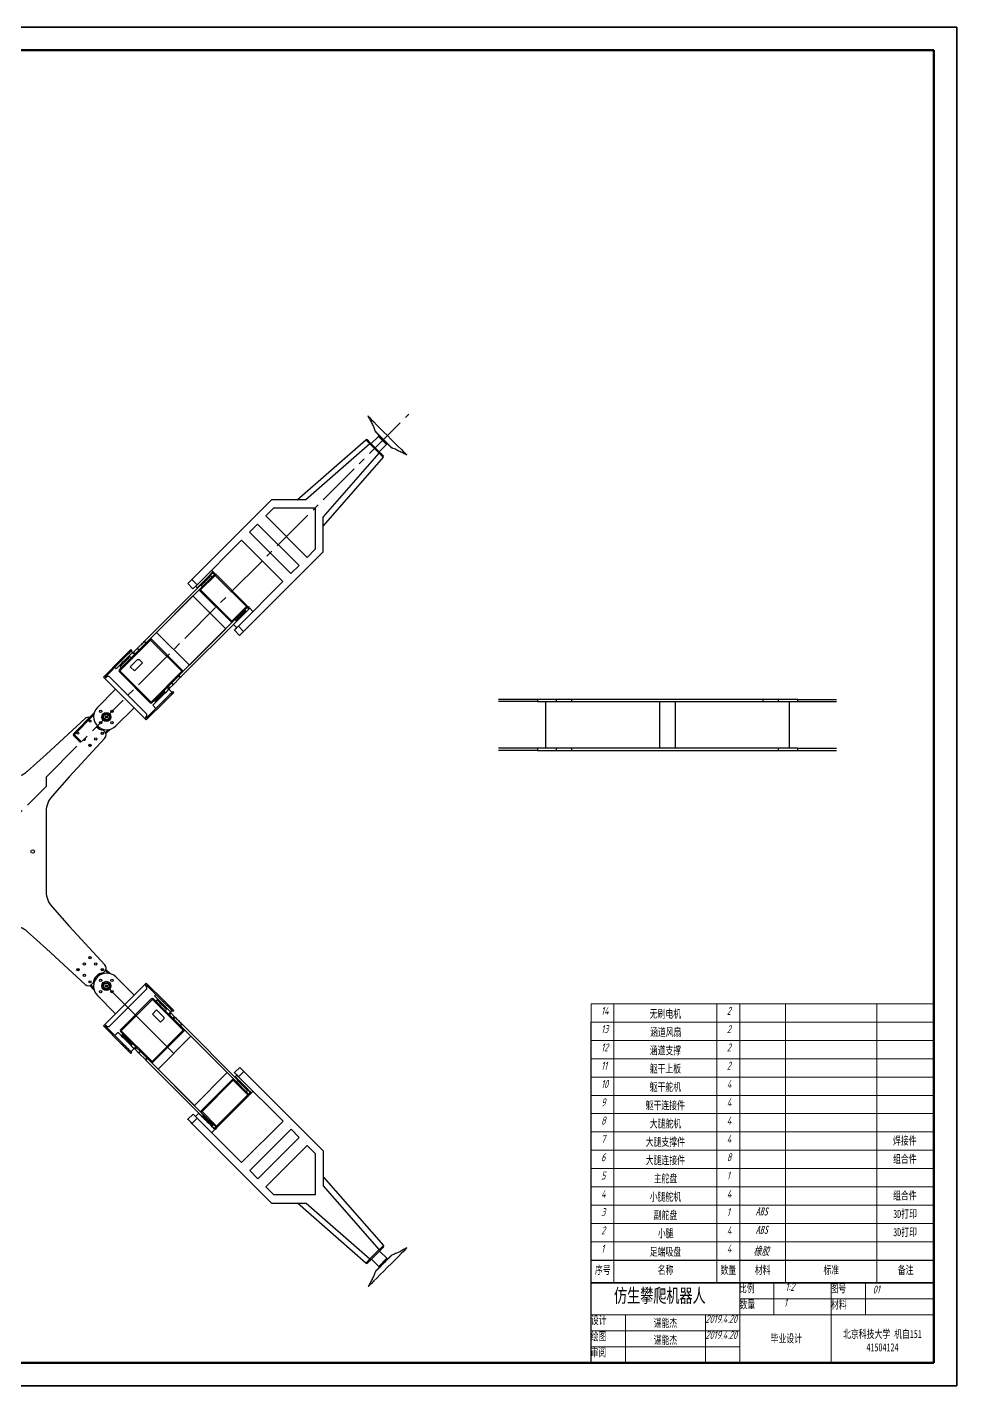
# Model space of a CAD drawing. Header units: millimetres. Extents: x 12 to 853, y 14 to 608.
# Drawn here: x 446 to 853, y 14 to 608 of the extents above; entities that cross this region are included whole.
import ezdxf

# ---------------------------------------------------------------- set-up
doc = ezdxf.new("R2010")
doc.units = ezdxf.units.MM
doc.linetypes.add('CENTER2', pattern=[28.575, 19.05, -3.175, 3.175, -3.175])
doc.layers.add('中心线', color=10, linetype='CENTER2')
doc.layers.add('标注', color=255, linetype='Continuous')
doc.styles.add('数字字母', font='isocp.shx', dxfattribs={"width": 0.7, "oblique": 15, "height": 3.5})
doc.styles.add('汉字', font='simfang.ttf', dxfattribs={"width": 0.7, "height": 3.5})

msp = doc.modelspace()

# ---------------------------------------------------------------- linework, layer by layer
at = {"color": 0, "lineweight": 35}
for p, q in [((853.04, 607.56), (12.04, 607.56)), ((853.04, 13.56), (853.04, 607.56)), ((12.04, 13.56), (853.04, 13.56))]:
    msp.add_line(p, q, dxfattribs=at)
at = {"color": 0, "lineweight": 70}
for p, q in [((843.04, 597.56), (37.04, 597.56)), ((843.04, 23.56), (843.04, 597.56)), ((37.04, 23.56), (843.04, 23.56))]:
    msp.add_line(p, q, dxfattribs=at)
at = {"color": 7, "linetype": 'Continuous', "lineweight": 25}
for p, q in [((600.03, 428.66), (596.85, 425.48)), ((564.49, 400.94), (594.46, 427.2)), ((596.21, 425.41), (568.29, 400.94)), ((595.14, 427.18), (596.56, 425.76)), ((600.31, 421.3), (596.21, 425.41)), ((596.56, 425.76), (600.67, 421.66)), ((600.38, 421.94), (603.56, 425.12)), ((575.84, 393.38), (600.31, 421.3)), ((602.1, 419.56), (575.84, 389.59)), ((553.15, 400.94), (518.32, 366.11)), ((568.29, 400.94), (553.15, 400.94)), ((550.67, 393.87), (554.21, 397.4)), ((568.77, 375.77), (550.67, 393.87)), ((554.21, 397.4), (572.31, 397.4)), ((572.31, 397.4), (572.31, 379.3)), ((575.84, 378.24), (575.84, 393.38)), ((543.6, 386.8), (547.14, 390.33)), ((561.7, 368.7), (543.6, 386.8)), ((547.14, 390.33), (565.24, 372.23)), ((520.62, 363.82), (540.06, 383.26)), ((540.06, 383.26), (558.17, 365.16)), ((541.02, 343.42), (575.84, 378.24)), ((572.31, 379.3), (568.77, 375.77)), ((526.1, 367.53), (527.51, 368.94)), ((527.69, 369.47), (526.98, 370.18)), ((528.22, 368.24), (527.51, 368.94)), ((527.87, 369.3), (528.57, 368.59)), ((565.24, 372.23), (561.7, 368.7)), ((497.67, 339.1), (522.56, 363.99)), ((516.55, 364.35), (518.32, 366.11)), ((518.85, 362.05), (516.55, 364.35)), ((518.32, 366.11), (520.62, 363.82)), ((520.62, 363.82), (518.85, 362.05)), ((519.91, 363.11), (520.62, 362.4)), ((521.86, 361.87), (528.22, 368.24)), ((528.57, 367.88), (522.21, 361.52)), ((522.39, 364.17), (522.74, 363.82)), ((522.39, 363.46), (522.92, 362.93)), ((526.28, 367.35), (525.92, 367.71)), ((527.16, 367.18), (526.63, 367.71)), ((542.22, 354.24), (528.57, 367.88)), ((528.93, 368.24), (542.57, 354.59)), ((558.17, 365.16), (538.72, 345.71)), ((498.37, 338.39), (521.86, 361.87)), ((518.85, 358.87), (502.94, 342.96)), ((533.21, 344.51), (518.85, 358.87)), ((535.5, 347.52), (521.86, 361.17)), ((522.21, 361.52), (535.86, 347.87)), ((535.86, 347.87), (542.22, 354.24)), ((542.57, 353.88), (536.21, 347.52)), ((541.2, 351.02), (540.98, 351.23)), ((541.87, 352.47), (541.51, 352.82)), ((541.72, 351.61), (543.28, 353.17)), ((543.28, 353.17), (542.57, 353.88)), ((542.93, 354.24), (543.64, 353.53)), ((545.08, 352.08), (543.67, 353.49)), ((512.73, 324.04), (536.21, 347.52)), ((513.44, 323.33), (538.48, 348.37)), ((536.6, 346.42), (538.01, 345.01)), ((537.27, 348.58), (537.62, 348.23)), ((538.72, 345.71), (541.02, 343.42)), ((538.86, 349.11), (539.07, 348.9)), ((500.29, 339.6), (486.85, 326.16)), ((498.23, 338.24), (497.52, 338.95)), ((497.67, 339.1), (498.37, 338.39)), ((499.94, 339.95), (500.29, 339.6)), ((513.94, 325.95), (500.29, 339.6)), ((500.64, 339.95), (514.29, 326.3)), ((502.94, 342.96), (517.3, 328.6)), ((517.3, 328.6), (533.21, 344.51)), ((539.25, 341.65), (536.95, 343.95)), ((486.5, 326.52), (493.22, 333.23)), ((491.7, 335.46), (487.63, 331.4)), ((492.05, 335.11), (491.7, 335.46)), ((492.33, 334.12), (491.7, 334.75)), ((493.22, 333.23), (492.51, 333.94)), ((492.86, 334.3), (494.43, 335.86)), ((492.86, 334.3), (493.57, 333.59)), ((493.57, 333.59), (495.13, 335.15)), ((495.13, 335.15), (494.43, 335.86)), ((494.57, 336), (495.28, 335.3)), ((495.28, 335.3), (495.13, 335.15)), ((487.63, 331.4), (479.68, 323.44)), ((487.99, 331.04), (480.38, 323.44)), ((484.63, 327.68), (485.26, 327.05)), ((487.03, 328.82), (487.38, 328.46)), ((487.03, 328.11), (487.56, 327.58)), ((487.99, 331.04), (487.63, 331.4)), ((490.92, 332), (490.57, 332.35)), ((491.8, 331.82), (491.27, 332.35)), ((491.45, 327.93), (494.63, 331.11)), ((493.22, 326.16), (491.45, 327.93)), ((496.75, 329.7), (493.22, 326.16)), ((494.63, 331.11), (495.34, 331.11)), ((495.34, 331.11), (496.75, 329.7)), ((484.98, 318.14), (479.68, 323.44)), ((480.74, 323.09), (480.38, 323.44)), ((480.74, 323.09), (481.09, 323.44)), ((498.42, 307.53), (482.51, 323.44)), ((486.5, 326.52), (486.85, 326.16)), ((500.15, 312.16), (486.5, 325.81)), ((486.85, 326.16), (500.5, 312.52)), ((500.5, 312.52), (513.94, 325.95)), ((507.93, 319.23), (509.49, 320.8)), ((510.2, 320.09), (509.49, 320.8)), ((509.64, 320.94), (510.34, 320.24)), ((513.29, 323.18), (510.34, 320.24)), ((513.29, 323.18), (512.58, 323.89)), ((512.73, 324.04), (513.44, 323.33)), ((513.94, 325.95), (514.29, 325.6)), ((484.98, 318.14), (477.03, 310.18)), ((484.98, 318.14), (493.11, 310.01)), ((507.57, 318.88), (500.86, 312.16)), ((505.84, 315.66), (505.63, 315.88)), ((506.51, 317.11), (506.16, 317.47)), ((510.44, 316.72), (506.37, 312.66)), ((508.28, 318.17), (507.57, 318.88)), ((507.93, 319.23), (508.63, 318.53)), ((508.63, 318.53), (508.28, 318.17)), ((509.73, 316.72), (508.32, 318.14)), ((508.63, 318.53), (510.2, 320.09)), ((510.44, 316.72), (510.08, 317.08)), ((510.34, 320.24), (510.2, 320.09)), ((485.16, 302.05), (493.11, 310.01)), ((498.42, 304.7), (493.11, 310.01)), ((506.02, 313.01), (498.42, 305.41)), ((506.37, 312.66), (498.42, 304.7)), ((501.24, 311.07), (502.66, 309.65)), ((501.92, 313.22), (502.27, 312.87)), ((503.51, 313.75), (503.72, 313.54)), ((506.02, 313.01), (506.37, 312.66)), ((669.54, 313.69), (652.56, 313.69)), ((669.54, 312.69), (652.56, 312.69)), ((669.54, 313.69), (669.54, 312.69)), ((677.9, 313.69), (669.54, 313.69)), ((669.54, 312.69), (677.9, 312.69)), ((673.05, 312.69), (673.05, 292.39)), ((677.9, 312.69), (677.9, 313.69)), ((684.56, 313.69), (677.9, 313.69)), ((677.9, 312.69), (684.56, 312.69)), ((684.56, 312.69), (684.56, 313.69)), ((768.35, 313.69), (684.56, 313.69)), ((684.56, 312.69), (768.35, 312.69)), ((723.05, 292.39), (723.05, 312.69)), ((729.87, 312.69), (729.87, 292.39)), ((768.35, 312.69), (768.35, 313.69)), ((775.01, 313.69), (768.35, 313.69)), ((768.35, 312.69), (775.01, 312.69)), ((775.01, 312.69), (775.01, 313.69)), ((783.38, 313.69), (775.01, 313.69)), ((775.01, 312.69), (783.38, 312.69)), ((779.87, 292.39), (779.87, 312.69)), ((783.38, 313.69), (783.38, 312.69)), ((783.38, 313.69), (800.35, 313.69)), ((783.38, 312.69), (800.35, 312.69)), ((454.75, 289.68), (471.72, 305.34)), ((466.54, 298.63), (475.55, 307.64)), ((498.42, 306.12), (498.06, 305.76)), ((498.42, 305.41), (498.06, 305.76)), ((480.26, 299.52), (479.62, 300.17)), ((482.62, 300.57), (480.76, 298.71)), ((464.65, 279.78), (480.32, 296.75)), ((669.54, 292.39), (652.56, 292.39)), ((669.54, 291.39), (652.56, 291.39)), ((669.54, 292.39), (669.54, 291.39)), ((677.9, 292.39), (669.54, 292.39)), ((669.54, 291.39), (677.9, 291.39)), ((677.9, 291.39), (677.9, 292.39)), ((684.56, 292.39), (677.9, 292.39)), ((677.9, 291.39), (684.56, 291.39)), ((684.56, 291.39), (684.56, 292.39)), ((768.35, 292.39), (684.56, 292.39)), ((684.56, 291.39), (768.35, 291.39)), ((775.01, 292.39), (768.35, 292.39)), ((775.01, 291.39), (775.01, 292.39)), ((783.38, 292.39), (775.01, 292.39)), ((783.38, 292.39), (783.38, 291.39)), ((783.38, 292.39), (800.35, 292.39)), ((783.38, 291.39), (800.35, 291.39)), ((446.38, 282.21), (454.75, 289.68)), ((464.65, 279.78), (457.19, 271.41)), ((454.65, 264.75), (454.65, 229.6)), ((457.19, 222.94), (464.65, 214.58)), ((464.65, 214.58), (480.32, 197.6)), ((454.75, 204.68), (446.38, 212.14)), ((454.75, 204.68), (471.72, 189.01)), ((479.62, 194.18), (480.26, 194.83)), ((480.76, 195.64), (482.62, 193.78)), ((493.11, 184.35), (485.16, 192.3)), ((475.55, 186.71), (473.68, 188.57)), ((474.5, 189.06), (475.14, 189.71)), ((477.03, 184.17), (484.98, 176.22)), ((482.51, 170.91), (498.42, 186.82)), ((493.11, 184.35), (484.98, 176.22)), ((493.11, 184.35), (498.42, 189.65)), ((498.06, 188.59), (498.42, 188.94)), ((498.06, 188.59), (498.42, 188.24)), ((506.37, 181.7), (498.42, 189.65)), ((506.02, 181.34), (498.42, 188.94)), ((502.66, 184.7), (502.02, 184.06)), ((487.14, 169.18), (500.78, 182.83)), ((501.14, 182.47), (487.49, 168.83)), ((501.49, 182.83), (501.14, 182.47)), ((514.57, 169.04), (501.14, 182.47)), ((501.49, 182.83), (508.21, 176.11)), ((503.08, 182.3), (502.55, 181.77)), ((503.79, 182.3), (503.44, 181.94)), ((506.02, 181.34), (506.37, 181.7)), ((510.44, 177.63), (506.37, 181.7)), ((506.97, 178.41), (507.33, 178.76)), ((479.68, 170.91), (484.98, 176.22)), ((501.14, 176.11), (502.91, 177.88)), ((504.67, 172.57), (501.14, 176.11)), ((502.91, 177.88), (506.09, 174.7)), ((506.09, 173.99), (504.67, 172.57)), ((506.09, 174.7), (506.09, 173.99)), ((506.79, 177.52), (507.33, 178.05)), ((508.21, 176.11), (508.92, 176.82)), ((509.27, 176.46), (508.56, 175.76)), ((508.56, 175.76), (510.12, 174.19)), ((509.09, 176.99), (509.73, 177.63)), ((509.27, 176.46), (510.83, 174.9)), ((510.08, 177.28), (510.44, 177.63)), ((510.12, 174.19), (510.83, 174.9)), ((510.27, 174.05), (510.12, 174.19)), ((510.98, 174.75), (510.27, 174.05)), ((487.63, 162.96), (479.68, 170.91)), ((480.38, 170.91), (480.74, 171.27)), ((487.99, 163.31), (480.38, 170.91)), ((481.09, 170.91), (480.74, 171.27)), ((486.04, 168.08), (484.63, 166.67)), ((493.85, 161.76), (487.14, 168.47)), ((487.49, 168.83), (500.93, 155.39)), ((488.2, 167.41), (487.84, 167.06)), ((491.73, 162.82), (487.84, 166.71)), ((500.93, 155.39), (514.57, 169.04)), ((514.93, 168.69), (501.28, 155.04)), ((517.93, 166.39), (503.58, 152.03)), ((513.22, 171.1), (513.92, 171.81)), ((514.07, 171.66), (513.36, 170.95)), ((513.36, 170.95), (536.85, 147.47)), ((514.07, 171.66), (538.97, 146.76)), ((514.93, 169.39), (514.57, 169.04)), ((533.84, 150.48), (517.93, 166.39)), ((487.99, 163.31), (487.63, 162.96)), ((491.7, 158.89), (487.63, 162.96)), ((488.73, 165.82), (488.52, 165.61)), ((490.64, 163.49), (490.85, 163.7)), ((491.7, 159.6), (493.11, 161.01)), ((492.09, 162.82), (492.44, 163.17)), ((493.15, 161.05), (493.85, 161.76)), ((494.21, 161.4), (493.5, 160.69)), ((493.5, 160.69), (495.06, 159.13)), ((494.21, 161.4), (495.77, 159.84)), ((491.7, 158.89), (492.05, 159.25)), ((495.06, 159.13), (495.77, 159.84)), ((495.21, 158.99), (495.06, 159.13)), ((495.92, 159.69), (495.21, 158.99)), ((498.16, 156.04), (495.21, 158.99)), ((498.16, 156.04), (498.86, 156.75)), ((499.01, 156.6), (498.3, 155.89)), ((498.3, 155.89), (523.35, 130.85)), ((499.01, 156.6), (522.49, 133.12)), ((500.93, 155.39), (500.57, 155.04)), ((503.58, 152.03), (519.49, 136.12)), ((519.49, 136.12), (533.84, 150.48)), ((537.02, 150.48), (539.32, 152.78)), ((538.08, 149.42), (537.38, 148.71)), ((541.09, 151.01), (538.79, 148.71)), ((538.79, 148.71), (558.24, 129.26)), ((575.91, 116.18), (541.09, 151.01)), ((522.49, 133.82), (536.14, 147.47)), ((536.49, 147.12), (522.85, 133.47)), ((542.86, 140.75), (536.49, 147.12)), ((536.85, 147.47), (543.21, 141.11)), ((538.44, 146.94), (537.91, 146.41)), ((539.15, 146.94), (538.79, 146.59)), ((542.15, 142.17), (542.68, 142.7)), ((542.33, 143.05), (542.68, 143.41)), ((542.5, 143.23), (543.92, 141.81)), ((529.21, 127.11), (542.86, 140.75)), ((543.21, 140.4), (529.56, 126.75)), ((543.21, 141.11), (543.92, 141.81)), ((544.27, 141.46), (543.56, 140.75)), ((544.45, 141.64), (545.16, 142.35)), ((516.62, 130.08), (518.92, 132.38)), ((518.92, 132.38), (520.69, 130.61)), ((521.4, 132.73), (519.98, 131.31)), ((528.86, 126.75), (522.49, 133.12)), ((522.85, 133.47), (529.21, 127.11)), ((523.55, 132.06), (523.2, 131.7)), ((527.09, 127.46), (523.2, 131.35)), ((523.49, 130.7), (523.35, 130.85)), ((520.69, 130.61), (518.39, 128.31)), ((518.39, 128.31), (553.22, 93.48)), ((540.14, 111.16), (520.69, 130.61)), ((524.08, 130.47), (523.87, 130.25)), ((525.99, 128.13), (526.21, 128.34)), ((526.03, 128.17), (526.44, 127.76)), ((526.59, 127.61), (528.15, 126.05)), ((527.05, 124.24), (528.47, 125.66)), ((527.44, 127.46), (527.8, 127.81)), ((528.15, 126.05), (528.86, 126.75)), ((529.21, 126.4), (528.5, 125.69)), ((558.24, 129.26), (540.14, 111.16)), ((543.67, 107.63), (561.77, 125.73)), ((561.77, 125.73), (565.31, 122.19)), ((565.31, 122.19), (547.21, 104.09)), ((550.74, 100.56), (568.84, 118.66)), ((568.84, 118.66), (572.38, 115.12)), ((572.38, 115.12), (572.38, 97.02)), ((575.91, 101.04), (575.91, 116.18)), ((547.21, 104.09), (543.67, 107.63)), ((575.91, 104.83), (602.18, 74.87)), ((600.38, 73.12), (575.91, 101.04)), ((554.28, 97.02), (550.74, 100.56)), ((572.38, 97.02), (554.28, 97.02)), ((553.22, 93.48), (568.36, 93.48)), ((594.53, 67.22), (564.57, 93.48)), ((568.36, 93.48), (596.28, 69.02)), ((596.28, 69.02), (600.38, 73.12)), ((600.74, 72.77), (596.63, 68.66)), ((603.63, 69.3), (600.45, 72.48)), ((596.92, 68.95), (600.1, 65.77))]:
    msp.add_line(p, q, dxfattribs=at)
at = {"color": 8, "linetype": 'Continuous', "lineweight": 25}
for p, q in [((603.56, 425.12), (600.03, 428.66)), ((541.57, 351.47), (541.4, 351.64)), ((541.54, 351.79), (541.72, 351.61)), ((538.48, 348.37), (538.3, 348.55)), ((538.45, 348.7), (538.63, 348.52)), ((475.38, 306.77), (474.17, 305.55)), ((480.53, 299.19), (481.74, 300.4)), ((523.35, 130.85), (523.52, 131.03)), ((523.67, 130.88), (523.49, 130.7)), ((526.44, 127.76), (526.62, 127.93)), ((526.76, 127.79), (526.59, 127.61)), ((600.1, 65.77), (603.63, 69.3))]:
    msp.add_line(p, q, dxfattribs=at)
for p, q in [((768.35, 291.39), (783.38, 291.39)), ((480.91, 188.41), (510.44, 158.89))]:
    msp.add_line(p, q)
at = {"linetype": 'Continuous', "lineweight": 25}
for p, q in [((481.74, 193.95), (480.53, 195.16)), ((474.17, 188.8), (475.38, 187.59))]:
    msp.add_line(p, q, dxfattribs=at)
at = {"color": 0, "lineweight": 15}
for p, q in [((693.04, 172.56), (693.04, 180.56)), ((693.04, 180.56), (843.04, 180.56)), ((703.04, 68.56), (703.04, 180.56)), ((748.04, 68.56), (748.04, 180.56)), ((758.04, 68.56), (758.04, 180.56)), ((778.04, 68.56), (778.04, 180.56)), ((818.04, 68.56), (818.04, 180.56)), ((693.04, 164.56), (693.04, 172.56)), ((693.04, 172.56), (843.04, 172.56)), ((693.04, 156.56), (693.04, 164.56)), ((693.04, 164.56), (843.04, 164.56)), ((693.04, 148.56), (693.04, 156.56)), ((693.04, 156.56), (843.04, 156.56)), ((693.04, 140.56), (693.04, 148.56)), ((693.04, 148.56), (843.04, 148.56)), ((693.04, 132.56), (693.04, 140.56)), ((693.04, 140.56), (843.04, 140.56)), ((693.04, 124.56), (693.04, 132.56)), ((693.04, 132.56), (843.04, 132.56)), ((693.04, 116.56), (693.04, 124.56)), ((693.04, 124.56), (843.04, 124.56)), ((693.04, 108.56), (693.04, 116.56)), ((693.04, 116.56), (843.04, 116.56)), ((693.04, 100.56), (693.04, 108.56)), ((693.04, 108.56), (843.04, 108.56)), ((693.04, 92.56), (693.04, 100.56)), ((693.04, 100.56), (843.04, 100.56)), ((693.04, 84.56), (693.04, 92.56)), ((693.04, 92.56), (843.04, 92.56)), ((693.04, 76.56), (693.04, 84.56)), ((693.04, 84.56), (843.04, 84.56)), ((693.04, 68.56), (693.04, 76.56)), ((693.04, 76.56), (843.04, 76.56))]:
    msp.add_line(p, q, dxfattribs=at)
at = {"color": 0, "lineweight": 30}
msp.add_line((693.04, 68.56), (693.04, 172.56), dxfattribs=at)
at = {"color": 0, "lineweight": 30, "ltscale": 0.5}
msp.add_line((703.04, 68.56), (748.04, 68.56), dxfattribs=at)
at = {"color": 0, "lineweight": 15, "ltscale": 0.5}
for p, q in [((703.04, 68.56), (703.04, 58.56)), ((748.04, 68.56), (748.04, 58.56)), ((758.04, 68.56), (758.04, 58.56)), ((778.04, 68.56), (778.01, 58.56)), ((818.04, 68.56), (818.04, 58.56)), ((758.04, 23.56), (758.04, 58.56)), ((773.04, 44.56), (773.04, 58.56)), ((798.04, 44.56), (798.04, 58.56)), ((813.04, 44.56), (813.04, 58.56)), ((773.04, 51.56), (758.04, 51.56)), ((798.04, 51.56), (773.04, 51.56)), ((813.04, 51.56), (798.04, 51.56)), ((843.04, 51.56), (813.04, 51.56)), ((693.04, 44.56), (708.04, 44.56)), ((708.04, 44.56), (743.04, 44.56)), ((708.04, 44.56), (708.04, 23.56)), ((743.04, 44.56), (758.04, 44.56)), ((743.04, 44.56), (743.04, 23.56)), ((773.04, 44.56), (758.04, 44.56)), ((798.04, 44.56), (773.04, 44.56)), ((813.04, 44.56), (798.04, 44.56)), ((798.04, 44.56), (798.04, 23.56)), ((843.04, 44.56), (813.04, 44.56)), ((693.04, 37.56), (708.04, 37.56)), ((708.04, 37.56), (743.04, 37.56)), ((743.04, 37.56), (758.04, 37.56)), ((693.04, 30.56), (708.04, 30.56)), ((708.04, 30.56), (743.04, 30.56)), ((743.04, 30.56), (758.04, 30.56))]:
    msp.add_line(p, q, dxfattribs=at)
at = {"color": 0, "ltscale": 0.5}
for p, q in [((748.04, 68.56), (758.04, 68.56)), ((758.04, 68.56), (778.04, 68.56)), ((778.04, 68.56), (818.04, 68.56)), ((818.04, 68.56), (843.04, 68.56))]:
    msp.add_line(p, q, dxfattribs=at)
at = {"color": 7, "linetype": 'Continuous', "lineweight": 25, "flags": 128}
for points in [[(595.43, 437.5), (595.42, 437.5), (595.59, 437.34), (596.07, 436.86), (596.85, 436.07), (597.91, 435.02), (599.2, 433.73), (600.67, 432.26), (602.26, 430.67), (603.92, 429.01), (605.57, 427.36), (607.17, 425.76), (608.63, 424.29), (609.92, 423.01), (610.98, 421.95), (611.76, 421.17), (612.25, 420.68), (612.4, 420.53)], [(605.58, 423.81), (605.54, 423.85), (605.39, 424), (605.12, 424.27), (604.74, 424.65), (604.27, 425.12), (603.72, 425.67), (603.11, 426.28), (602.47, 426.92), (601.82, 427.57), (601.18, 428.21), (600.58, 428.82), (600.03, 429.36), (599.56, 429.84), (599.18, 430.21), (598.91, 430.49), (598.75, 430.64), (598.72, 430.67)], [(596.21, 425.41), (595.87, 425.76), (595.54, 426.09), (595.24, 426.4), (594.97, 426.68), (594.75, 426.9), (594.59, 427.06), (594.49, 427.17), (594.46, 427.2)], [(596.56, 425.76), (596.55, 425.75), (596.53, 425.73), (596.5, 425.7), (596.46, 425.66), (596.4, 425.6), (596.34, 425.54), (596.28, 425.48), (596.21, 425.41)], [(600.67, 421.66), (600.66, 421.65), (600.64, 421.63), (600.61, 421.6), (600.56, 421.55), (600.51, 421.5), (600.45, 421.44), (600.38, 421.37), (600.31, 421.3)], [(602.1, 419.56), (602.07, 419.59), (601.97, 419.69), (601.8, 419.85), (601.58, 420.07), (601.31, 420.33), (601, 420.63), (600.66, 420.96), (600.31, 421.3)], [(600.67, 421.66), (600.94, 421.38), (601.21, 421.11), (601.45, 420.87), (601.67, 420.65), (601.84, 420.48), (601.97, 420.35), (602.06, 420.27), (602.08, 420.24)], [(527.69, 369.47), (527.69, 369.47), (527.59, 369.37), (527.36, 369.15), (527.03, 368.81), (526.58, 368.37), (526.05, 367.84), (525.46, 367.24), (524.81, 366.59), (524.14, 365.92), (523.47, 365.26), (522.83, 364.61), (522.23, 364.02), (521.7, 363.49), (521.27, 363.05), (520.93, 362.72), (520.72, 362.5), (520.62, 362.41), (520.62, 362.4)], [(527.51, 368.94), (527.58, 369.01), (527.65, 369.08), (527.71, 369.14), (527.76, 369.19), (527.81, 369.24), (527.84, 369.27), (527.86, 369.29), (527.87, 369.3)], [(528.57, 368.59), (528.57, 368.58), (528.55, 368.56), (528.51, 368.53), (528.47, 368.49), (528.42, 368.43), (528.36, 368.37), (528.29, 368.31), (528.22, 368.24)], [(526.63, 367.71), (526.59, 367.67), (526.43, 367.5), (526.14, 367.22), (525.75, 366.83), (525.29, 366.37), (524.77, 365.85), (524.24, 365.32), (523.73, 364.8), (523.26, 364.34), (522.87, 363.95), (522.59, 363.67), (522.42, 363.5), (522.39, 363.46)], [(528.22, 368.24), (528.23, 368.23), (528.25, 368.21), (528.28, 368.18), (528.32, 368.13), (528.38, 368.08), (528.44, 368.02), (528.5, 367.95), (528.57, 367.88)], [(528.93, 368.24), (528.92, 368.23), (528.9, 368.21), (528.87, 368.18), (528.82, 368.13), (528.77, 368.08), (528.71, 368.02), (528.64, 367.95), (528.57, 367.88)], [(522.21, 361.52), (522.14, 361.59), (522.07, 361.65), (522.01, 361.72), (521.96, 361.77), (521.92, 361.81), (521.88, 361.85), (521.86, 361.87), (521.86, 361.87)], [(522.21, 361.52), (522.14, 361.45), (522.07, 361.38), (522.01, 361.32), (521.96, 361.27), (521.92, 361.22), (521.88, 361.19), (521.86, 361.17), (521.86, 361.17)], [(537.81, 347.63), (538.36, 348.18), (538.97, 348.79), (539.62, 349.44), (540.29, 350.11), (540.96, 350.78), (541.59, 351.41), (542.17, 352), (542.68, 352.51), (543.1, 352.92), (543.41, 353.23), (543.6, 353.43), (543.67, 353.49), (543.67, 353.49)], [(541.87, 352.11), (541.8, 352.05), (541.61, 351.85), (541.3, 351.54), (540.9, 351.14), (540.43, 350.67), (539.92, 350.17), (539.42, 349.67), (538.95, 349.2), (538.55, 348.79), (538.24, 348.49), (538.04, 348.29), (537.98, 348.23)], [(541.16, 351.05), (541.22, 351.11), (541.57, 351.47)], [(541.72, 351.61), (541.7, 351.59), (541.68, 351.58), (541.66, 351.56), (541.64, 351.54), (541.63, 351.52), (541.61, 351.5), (541.59, 351.48), (541.57, 351.47)], [(542.57, 354.59), (542.57, 354.58), (542.55, 354.56), (542.52, 354.53), (542.47, 354.49), (542.42, 354.43), (542.36, 354.37), (542.29, 354.3), (542.22, 354.24)], [(542.22, 354.24), (542.29, 354.17), (542.36, 354.1), (542.42, 354.04), (542.47, 353.99), (542.52, 353.94), (542.55, 353.91), (542.57, 353.89), (542.57, 353.88)], [(542.57, 353.88), (542.64, 353.95), (542.71, 354.02), (542.77, 354.08), (542.82, 354.13), (542.87, 354.18), (542.9, 354.21), (542.92, 354.23), (542.93, 354.24)], [(543.64, 353.53), (543.63, 353.52), (543.61, 353.5), (543.58, 353.47), (543.53, 353.42), (543.48, 353.37), (543.42, 353.31), (543.35, 353.24), (543.28, 353.17)], [(535.86, 347.87), (535.79, 347.8), (535.72, 347.74), (535.66, 347.68), (535.61, 347.62), (535.56, 347.58), (535.53, 347.54), (535.51, 347.52), (535.5, 347.52)], [(536.21, 347.52), (536.2, 347.52), (536.18, 347.54), (536.15, 347.58), (536.11, 347.62), (536.05, 347.68), (535.99, 347.74), (535.93, 347.8), (535.86, 347.87)], [(536.6, 346.42), (536.61, 346.44), (536.74, 346.56), (536.99, 346.81), (537.35, 347.17), (537.81, 347.63)], [(536.95, 343.95), (536.99, 343.98), (537.09, 344.08), (537.25, 344.25), (537.47, 344.46), (537.74, 344.73), (538.04, 345.04), (538.38, 345.37), (538.72, 345.71)], [(538.63, 348.52), (538.61, 348.5), (538.59, 348.48), (538.57, 348.47), (538.55, 348.45), (538.54, 348.43), (538.52, 348.41), (538.5, 348.39), (538.48, 348.37)], [(538.63, 348.52), (538.98, 348.87), (539.04, 348.93)], [(494.57, 336), (494.93, 336.36), (495.29, 336.72), (495.67, 337.1), (496.05, 337.48), (496.43, 337.86), (496.8, 338.23), (497.17, 338.6), (497.52, 338.95)], [(497.52, 338.95), (497.54, 338.97), (497.56, 338.99), (497.57, 339), (497.59, 339.02), (497.61, 339.04), (497.63, 339.06), (497.65, 339.08), (497.67, 339.1)], [(500.64, 339.95), (500.64, 339.95), (500.62, 339.93), (500.58, 339.89), (500.54, 339.85), (500.49, 339.79), (500.42, 339.73), (500.36, 339.67), (500.29, 339.6)], [(541.02, 343.42), (540.67, 343.07), (540.34, 342.74), (540.04, 342.43), (539.77, 342.17), (539.55, 341.95), (539.39, 341.78), (539.29, 341.68), (539.25, 341.65)], [(492.33, 334.12), (492.32, 334.1), (492.19, 333.97), (491.94, 333.72), (491.57, 333.35), (491.1, 332.89), (490.56, 332.34), (489.94, 331.73), (489.29, 331.07), (488.62, 330.4), (487.95, 329.74), (487.32, 329.1), (486.74, 328.52), (486.23, 328.01), (485.82, 327.6), (485.51, 327.3), (485.32, 327.11), (485.26, 327.05)], [(492.05, 335.11), (492.03, 335.09), (491.9, 334.95), (491.63, 334.68), (491.23, 334.29), (490.73, 333.78), (490.13, 333.18), (489.45, 332.51), (488.73, 331.79), (487.99, 331.04)], [(492.51, 333.94), (492.52, 333.95), (492.54, 333.97), (492.57, 334), (492.61, 334.05), (492.67, 334.1), (492.73, 334.16), (492.8, 334.23), (492.86, 334.3)], [(493.57, 333.59), (493.5, 333.52), (493.44, 333.45), (493.38, 333.39), (493.32, 333.34), (493.28, 333.29), (493.25, 333.26), (493.23, 333.24), (493.22, 333.23)], [(494.43, 335.86), (494.45, 335.88), (494.46, 335.89), (494.48, 335.91), (494.5, 335.93), (494.52, 335.95), (494.54, 335.97), (494.56, 335.99), (494.57, 336)], [(498.23, 338.24), (497.87, 337.89), (497.51, 337.52), (497.13, 337.15), (496.75, 336.77), (496.38, 336.39), (496, 336.02), (495.63, 335.65), (495.28, 335.3)], [(498.37, 338.39), (498.36, 338.37), (498.34, 338.35), (498.32, 338.33), (498.3, 338.31), (498.28, 338.3), (498.26, 338.28), (498.24, 338.26), (498.23, 338.24)], [(491.27, 332.35), (491.21, 332.28), (491.01, 332.09), (490.7, 331.78), (490.29, 331.37), (489.81, 330.88), (489.29, 330.36), (488.76, 329.83), (488.25, 329.33), (487.8, 328.88), (487.44, 328.51), (487.18, 328.26), (487.05, 328.12), (487.03, 328.11)], [(486.85, 326.16), (486.79, 326.09), (486.72, 326.03), (486.66, 325.97), (486.6, 325.91), (486.56, 325.87), (486.53, 325.84), (486.51, 325.82), (486.5, 325.81)], [(509.49, 320.8), (509.51, 320.81), (509.53, 320.83), (509.54, 320.85), (509.56, 320.87), (509.58, 320.89), (509.6, 320.91), (509.62, 320.93), (509.64, 320.94)], [(509.64, 320.94), (509.99, 321.3), (510.35, 321.66), (510.73, 322.04), (511.11, 322.42), (511.49, 322.79), (511.86, 323.17), (512.23, 323.54), (512.58, 323.89)], [(512.58, 323.89), (512.6, 323.91), (512.62, 323.92), (512.63, 323.94), (512.65, 323.96), (512.67, 323.98), (512.69, 324), (512.71, 324.02), (512.73, 324.04)], [(513.44, 323.33), (513.42, 323.31), (513.4, 323.29), (513.38, 323.27), (513.36, 323.25), (513.34, 323.24), (513.32, 323.22), (513.31, 323.2), (513.29, 323.18)], [(514.29, 326.3), (514.28, 326.3), (514.26, 326.28), (514.23, 326.25), (514.19, 326.2), (514.13, 326.15), (514.07, 326.09), (514.01, 326.02), (513.94, 325.95)], [(501.24, 311.07), (501.25, 311.07), (501.34, 311.16), (501.56, 311.38), (501.89, 311.71), (502.33, 312.15), (502.86, 312.68), (503.45, 313.28), (504.1, 313.92), (504.77, 314.59), (505.44, 315.26), (506.08, 315.9), (506.68, 316.5), (507.21, 317.03), (507.65, 317.47), (507.99, 317.81), (508.21, 318.03), (508.31, 318.13), (508.32, 318.14)], [(506.51, 316.76), (506.45, 316.69), (506.25, 316.5), (505.94, 316.19), (505.54, 315.79), (505.07, 315.32), (504.57, 314.81), (504.06, 314.31), (503.6, 313.84), (503.19, 313.44), (502.88, 313.13), (502.69, 312.94), (502.62, 312.87), (502.62, 312.87)], [(510.08, 317.08), (510.07, 317.06), (509.93, 316.92), (509.66, 316.65), (509.26, 316.26), (508.76, 315.75), (508.16, 315.15), (507.49, 314.48), (506.76, 313.76), (506.02, 313.01)], [(507.57, 318.88), (507.58, 318.89), (507.6, 318.91), (507.63, 318.94), (507.68, 318.98), (507.73, 319.04), (507.79, 319.1), (507.86, 319.16), (507.93, 319.23)], [(500.5, 312.52), (500.43, 312.45), (500.37, 312.38), (500.31, 312.32), (500.25, 312.27), (500.21, 312.22), (500.18, 312.19), (500.15, 312.17), (500.15, 312.16)], [(500.5, 312.52), (500.57, 312.45), (500.64, 312.38), (500.7, 312.32), (500.75, 312.27), (500.8, 312.22), (500.83, 312.19), (500.85, 312.17), (500.86, 312.16)], [(501.14, 182.47), (501.07, 182.54), (501, 182.61), (500.94, 182.67), (500.89, 182.72), (500.84, 182.77), (500.81, 182.8), (500.79, 182.82), (500.78, 182.83)], [(509.09, 176.99), (509.08, 177.01), (508.95, 177.14), (508.69, 177.39), (508.33, 177.76), (507.86, 178.22), (507.31, 178.77), (506.7, 179.39), (506.05, 180.04), (505.38, 180.71), (504.71, 181.38), (504.08, 182.01), (503.5, 182.59), (502.99, 183.1), (502.58, 183.51), (502.27, 183.82), (502.08, 184), (502.02, 184.06)], [(507.33, 178.05), (507.26, 178.12), (507.06, 178.32), (506.75, 178.63), (506.34, 179.04), (505.86, 179.52), (505.34, 180.04), (504.81, 180.57), (504.3, 181.08), (503.85, 181.53), (503.49, 181.89), (503.23, 182.15), (503.1, 182.28), (503.08, 182.3)], [(510.08, 177.28), (510.07, 177.29), (509.93, 177.43), (509.66, 177.7), (509.26, 178.1), (508.76, 178.6), (508.16, 179.2), (507.49, 179.87), (506.76, 180.6), (506.02, 181.34)], [(508.56, 175.76), (508.49, 175.83), (508.43, 175.89), (508.37, 175.95), (508.31, 176.01), (508.27, 176.05), (508.24, 176.08), (508.22, 176.1), (508.21, 176.11)], [(508.92, 176.82), (508.92, 176.81), (508.94, 176.79), (508.98, 176.76), (509.02, 176.71), (509.07, 176.66), (509.13, 176.6), (509.2, 176.53), (509.27, 176.46)], [(513.22, 171.1), (512.86, 171.45), (512.5, 171.82), (512.12, 172.2), (511.74, 172.57), (511.37, 172.95), (510.99, 173.33), (510.62, 173.69), (510.27, 174.05)], [(510.83, 174.9), (510.85, 174.88), (510.87, 174.86), (510.89, 174.84), (510.91, 174.83), (510.93, 174.81), (510.94, 174.79), (510.96, 174.77), (510.98, 174.75)], [(510.98, 174.75), (511.33, 174.4), (511.7, 174.03), (512.07, 173.66), (512.45, 173.28), (512.83, 172.9), (513.21, 172.53), (513.57, 172.16), (513.92, 171.81)], [(486.04, 168.08), (486.04, 168.08), (486.14, 167.99), (486.36, 167.77), (486.69, 167.44), (487.13, 167), (487.65, 166.47), (488.25, 165.88), (488.89, 165.23), (489.56, 164.56), (490.23, 163.89), (490.88, 163.25), (491.48, 162.65), (492.01, 162.12), (492.45, 161.68), (492.79, 161.34), (493.01, 161.12), (493.11, 161.02), (493.11, 161.01)], [(487.49, 168.83), (487.42, 168.9), (487.36, 168.96), (487.29, 169.02), (487.24, 169.08), (487.2, 169.12), (487.16, 169.15), (487.14, 169.17), (487.14, 169.18)], [(487.49, 168.83), (487.42, 168.76), (487.36, 168.69), (487.29, 168.63), (487.24, 168.58), (487.2, 168.53), (487.16, 168.5), (487.14, 168.48), (487.14, 168.47)], [(513.36, 170.95), (513.35, 170.97), (513.33, 170.99), (513.31, 171.01), (513.29, 171.03), (513.27, 171.05), (513.25, 171.07), (513.24, 171.08), (513.22, 171.1)], [(513.92, 171.81), (513.94, 171.79), (513.96, 171.77), (513.98, 171.75), (514, 171.74), (514.02, 171.72), (514.03, 171.7), (514.05, 171.68), (514.07, 171.66)], [(514.93, 168.69), (514.92, 168.69), (514.9, 168.71), (514.87, 168.74), (514.82, 168.79), (514.77, 168.84), (514.71, 168.9), (514.64, 168.97), (514.57, 169.04)], [(492.05, 159.25), (492.03, 159.26), (491.9, 159.4), (491.63, 159.67), (491.23, 160.07), (490.73, 160.57), (490.13, 161.17), (489.45, 161.84), (488.73, 162.56), (487.99, 163.31)], [(493.5, 160.69), (493.43, 160.76), (493.37, 160.83), (493.3, 160.89), (493.25, 160.94), (493.21, 160.99), (493.17, 161.02), (493.15, 161.04), (493.15, 161.05)], [(493.85, 161.76), (493.86, 161.75), (493.88, 161.73), (493.91, 161.7), (493.96, 161.65), (494.01, 161.6), (494.07, 161.54), (494.14, 161.47), (494.21, 161.4)], [(495.77, 159.84), (495.79, 159.82), (495.81, 159.8), (495.83, 159.78), (495.85, 159.76), (495.86, 159.75), (495.88, 159.73), (495.9, 159.71), (495.92, 159.69)], [(495.92, 159.69), (496.27, 159.34), (496.64, 158.97), (497.01, 158.6), (497.39, 158.22), (497.77, 157.84), (498.14, 157.47), (498.51, 157.1), (498.86, 156.75)], [(498.3, 155.89), (498.28, 155.91), (498.27, 155.93), (498.25, 155.95), (498.23, 155.97), (498.21, 155.99), (498.19, 156), (498.17, 156.02), (498.16, 156.04)], [(498.86, 156.75), (498.88, 156.73), (498.9, 156.71), (498.92, 156.69), (498.94, 156.68), (498.95, 156.66), (498.97, 156.64), (498.99, 156.62), (499.01, 156.6)], [(501.28, 155.04), (501.27, 155.04), (501.25, 155.06), (501.22, 155.1), (501.18, 155.14), (501.12, 155.19), (501.06, 155.26), (500.99, 155.32), (500.93, 155.39)], [(538.79, 148.71), (538.45, 149.05), (538.12, 149.39), (537.81, 149.69), (537.54, 149.96), (537.32, 150.18), (537.16, 150.34), (537.06, 150.44), (537.02, 150.48)], [(544.45, 141.64), (544.44, 141.64), (544.35, 141.74), (544.12, 141.96), (543.78, 142.3), (543.34, 142.74), (542.81, 143.27), (542.21, 143.87), (541.57, 144.52), (540.9, 145.19), (540.23, 145.86), (539.59, 146.5), (538.99, 147.1), (538.46, 147.62), (538.03, 148.06), (537.69, 148.4), (537.47, 148.61), (537.38, 148.71), (537.38, 148.71)], [(539.32, 152.78), (539.36, 152.74), (539.46, 152.64), (539.62, 152.48), (539.84, 152.26), (540.11, 151.99), (540.41, 151.68), (540.74, 151.35), (541.09, 151.01)], [(536.49, 147.12), (536.42, 147.19), (536.36, 147.25), (536.3, 147.31), (536.24, 147.37), (536.2, 147.41), (536.17, 147.44), (536.15, 147.47), (536.14, 147.47)], [(536.49, 147.12), (536.56, 147.19), (536.63, 147.25), (536.69, 147.31), (536.74, 147.37), (536.79, 147.41), (536.82, 147.44), (536.84, 147.47), (536.85, 147.47)], [(542.68, 142.7), (542.64, 142.74), (542.48, 142.9), (542.19, 143.19), (541.81, 143.57), (541.34, 144.04), (540.83, 144.55), (540.29, 145.09), (539.78, 145.6), (539.31, 146.07), (538.92, 146.45), (538.64, 146.74), (538.48, 146.9), (538.44, 146.94)], [(543.21, 141.11), (543.2, 141.1), (543.18, 141.08), (543.15, 141.05), (543.11, 141), (543.05, 140.95), (542.99, 140.89), (542.93, 140.82), (542.86, 140.75)], [(543.21, 140.4), (543.2, 140.41), (543.18, 140.43), (543.15, 140.46), (543.11, 140.5), (543.05, 140.56), (542.99, 140.62), (542.93, 140.69), (542.86, 140.75)], [(543.56, 140.75), (543.56, 140.76), (543.54, 140.78), (543.5, 140.81), (543.46, 140.86), (543.41, 140.91), (543.35, 140.97), (543.28, 141.04), (543.21, 141.11)], [(543.92, 141.81), (543.99, 141.75), (544.05, 141.68), (544.11, 141.62), (544.17, 141.56), (544.21, 141.52), (544.24, 141.49), (544.26, 141.47), (544.27, 141.46)], [(521.4, 132.73), (521.41, 132.71), (521.54, 132.59), (521.78, 132.34), (522.14, 131.98), (522.61, 131.52)], [(522.85, 133.47), (522.78, 133.54), (522.71, 133.61), (522.65, 133.67), (522.6, 133.72), (522.55, 133.77), (522.52, 133.8), (522.5, 133.82), (522.49, 133.82)], [(522.49, 133.12), (522.5, 133.12), (522.52, 133.14), (522.55, 133.18), (522.6, 133.22), (522.65, 133.27), (522.71, 133.34), (522.78, 133.4), (522.85, 133.47)], [(522.61, 131.52), (523.15, 130.97), (523.76, 130.36), (524.42, 129.71), (525.09, 129.04), (525.75, 128.37), (526.39, 127.74), (526.97, 127.15), (527.48, 126.64), (527.9, 126.23), (528.21, 125.92), (528.4, 125.72), (528.47, 125.66), (528.47, 125.66)], [(523.49, 130.7), (523.85, 130.35), (523.91, 130.29)], [(518.39, 128.31), (518.05, 128.65), (517.72, 128.99), (517.41, 129.29), (517.14, 129.56), (516.92, 129.78), (516.76, 129.94), (516.66, 130.04), (516.62, 130.08)], [(526.59, 127.61), (526.57, 127.63), (526.55, 127.65), (526.53, 127.66), (526.51, 127.68), (526.49, 127.7), (526.48, 127.72), (526.46, 127.74), (526.44, 127.76)], [(528.5, 125.69), (528.5, 125.7), (528.48, 125.72), (528.44, 125.75), (528.4, 125.8), (528.35, 125.85), (528.28, 125.91), (528.22, 125.98), (528.15, 126.05)], [(529.21, 127.11), (529.14, 127.04), (529.07, 126.97), (529.01, 126.91), (528.96, 126.86), (528.92, 126.81), (528.88, 126.78), (528.86, 126.76), (528.86, 126.75)], [(528.86, 126.75), (528.93, 126.68), (528.99, 126.62), (529.05, 126.56), (529.11, 126.5), (529.15, 126.46), (529.18, 126.43), (529.2, 126.41), (529.21, 126.4)], [(529.56, 126.75), (529.56, 126.76), (529.54, 126.78), (529.5, 126.81), (529.46, 126.86), (529.41, 126.91), (529.35, 126.97), (529.28, 127.04), (529.21, 127.11)], [(612.47, 73.9), (612.48, 73.9), (612.32, 73.74), (611.83, 73.26), (611.05, 72.47), (609.99, 71.42), (608.7, 70.13), (607.24, 68.66), (605.64, 67.07), (603.99, 65.41), (602.33, 63.76), (600.74, 62.16), (599.27, 60.69), (597.98, 59.41), (596.93, 58.35), (596.14, 57.57), (595.66, 57.08), (595.5, 56.93)], [(600.38, 73.12), (600.73, 73.46), (601.07, 73.79), (601.38, 74.09), (601.65, 74.36), (601.87, 74.57), (602.04, 74.74), (602.14, 74.83), (602.18, 74.87)], [(600.74, 72.77), (600.73, 72.77), (600.71, 72.79), (600.68, 72.83), (600.63, 72.87), (600.58, 72.92), (600.52, 72.99), (600.45, 73.05), (600.38, 73.12)], [(602.15, 74.19), (602.13, 74.16), (602.05, 74.08), (601.91, 73.95), (601.74, 73.77), (601.52, 73.56), (601.28, 73.31), (601.01, 73.04), (600.74, 72.77)], [(594.53, 67.22), (594.56, 67.25), (594.64, 67.33), (594.76, 67.46), (594.94, 67.64), (595.15, 67.86), (595.4, 68.12), (595.68, 68.4), (595.97, 68.71), (596.28, 69.02)], [(596.63, 68.66), (596.35, 68.39), (596.09, 68.12), (595.84, 67.88), (595.63, 67.66), (595.45, 67.48), (595.32, 67.35), (595.24, 67.27), (595.21, 67.25)], [(596.63, 68.66), (596.62, 68.67), (596.6, 68.69), (596.57, 68.72), (596.53, 68.77), (596.47, 68.82), (596.41, 68.88), (596.35, 68.95), (596.28, 69.02)], [(598.79, 63.75), (598.82, 63.78), (598.98, 63.94), (599.25, 64.21), (599.63, 64.59), (600.1, 65.06), (600.65, 65.61), (601.25, 66.21), (601.89, 66.85), (602.55, 67.51), (603.19, 68.15), (603.79, 68.75), (604.34, 69.3), (604.81, 69.77), (605.19, 70.15), (605.46, 70.42), (605.61, 70.57), (605.65, 70.61)]]:
    msp.add_lwpolyline(points, dxfattribs=at)
at = {"color": 8, "linetype": 'Continuous', "lineweight": 25, "flags": 128}
for points in [[(598.58, 430.91), (598.62, 430.88), (598.78, 430.72), (599.07, 430.43), (599.47, 430.03), (599.97, 429.53), (600.54, 428.96), (601.18, 428.32), (601.86, 427.64), (602.55, 426.95), (603.22, 426.28), (603.86, 425.64), (604.44, 425.06), (604.94, 424.56), (605.33, 424.17), (605.62, 423.88), (605.78, 423.72), (605.82, 423.68)], [(537.62, 348.23), (537.66, 348.26), (537.83, 348.43), (538.11, 348.71), (538.5, 349.1), (538.97, 349.57), (539.48, 350.08), (540.01, 350.61), (540.53, 351.13), (540.99, 351.59), (541.38, 351.98), (541.67, 352.27), (541.83, 352.43), (541.87, 352.47)], [(502.27, 312.87), (502.29, 312.89), (502.42, 313.02), (502.67, 313.27), (503.04, 313.64), (503.49, 314.09), (503.99, 314.59), (504.52, 315.12), (505.05, 315.65), (505.53, 316.13), (505.94, 316.54), (506.25, 316.85), (506.45, 317.05), (506.51, 317.11)], [(487.84, 167.06), (487.86, 167.04), (487.99, 166.91), (488.25, 166.65), (488.61, 166.29), (489.06, 165.84), (489.57, 165.33), (490.1, 164.8), (490.62, 164.28), (491.1, 163.8), (491.51, 163.39), (491.82, 163.08), (492.02, 162.88), (492.09, 162.82)], [(523.2, 131.7), (523.24, 131.67), (523.4, 131.5), (523.69, 131.22), (524.07, 130.83), (524.54, 130.36), (525.06, 129.85), (525.59, 129.32), (526.1, 128.8), (526.57, 128.34), (526.96, 127.95), (527.24, 127.66), (527.4, 127.5), (527.44, 127.46)], [(605.89, 70.74), (605.85, 70.71), (605.69, 70.54), (605.41, 70.26), (605.01, 69.86), (604.51, 69.36), (603.93, 68.78), (603.29, 68.15), (602.62, 67.47), (601.93, 66.78), (601.25, 66.11), (600.62, 65.47), (600.04, 64.89), (599.54, 64.39), (599.14, 63.99), (598.85, 63.71), (598.69, 63.55), (598.66, 63.51)]]:
    msp.add_lwpolyline(points, dxfattribs=at)
at = {"color": 0, "lineweight": 30, "ltscale": 0.5}
for points in [[(843.04, 58.56), (693.04, 58.56), (693.04, 68.56), (843.04, 68.56)], [(843.04, 23.56), (693.04, 23.56), (693.04, 58.56), (843.04, 58.56)]]:
    msp.add_lwpolyline(points, close=True, dxfattribs=at)
at = {"color": 7, "linetype": 'Continuous', "lineweight": 25}
for centre, radius in [((478.44, 308.42), 0.5), ((483.39, 308.42), 0.5), ((473.84, 304.17), 0.4), ((478.44, 303.47), 0.5), ((480.91, 305.94), 2), ((480.91, 305.94), 1.5), ((480.91, 305.94), 1.25), ((483.39, 303.47), 0.5), ((468.54, 298.87), 0.4), ((479.15, 298.87), 0.5), ((479.15, 298.87), 0.4), ((473.84, 293.57), 0.5), ((473.84, 293.57), 0.4), ((476.32, 296.39), 0.5), ((471.37, 197.96), 0.5), ((473.84, 200.79), 0.5), ((473.84, 200.79), 0.4), ((476.32, 197.96), 0.5), ((468.54, 195.48), 0.5), ((468.54, 195.48), 0.4), ((471.37, 193.01), 0.5), ((473.84, 190.18), 0.5), ((473.84, 190.18), 0.4), ((478.44, 190.89), 0.5), ((479.15, 195.48), 0.5), ((479.15, 195.48), 0.4), ((480.91, 188.41), 2), ((483.39, 190.89), 0.5), ((478.44, 185.94), 0.5), ((480.91, 188.41), 1.5), ((480.91, 188.41), 1.25), ((483.39, 185.94), 0.5)]:
    msp.add_circle(centre, radius, dxfattribs=at)
at = {"color": 7, "linetype": 'Continuous'}
for centre in [(480.91, 305.94), (476.32, 296.39), (471.37, 197.96), (476.32, 197.96), (471.37, 193.01), (480.91, 188.41)]:
    msp.add_circle(centre, 0.5, dxfattribs=at)
at = {"color": 7, "linetype": 'Continuous', "lineweight": 25}
for centre, radius, start, end in [((599.07, 431.03), 0.5, 193.06015, 225), ((599.67, 429.01), 0.5, 315, 45), ((594.79, 426.82), 0.5, 45, 131.23083), ((603.92, 424.77), 0.5, 45, 135), ((605.93, 424.17), 0.5, 225, 256.93985), ((601.73, 419.89), 0.5, 318.76917, 45), ((528.57, 367.88), 0.5, 45, 135), ((522.21, 361.52), 0.5, 135, 225), ((541.69, 352.29), 0.25, 315, 45), ((542.22, 354.24), 0.5, 315, 45), ((535.86, 347.87), 0.5, 225, 315), ((537.8, 348.4), 0.25, 225, 315), ((500.29, 339.6), 0.5, 45, 135), ((481.8, 322.73), 1, 45, 135), ((486.85, 326.16), 0.5, 135, 225), ((513.94, 325.95), 0.5, 315, 45), ((506.34, 316.94), 0.25, 315, 45), ((481.09, 306.12), 5.75, 135, 315), ((500.5, 312.52), 0.5, 225, 315), ((502.45, 313.05), 0.25, 225, 315), ((473.08, 303.87), 2, 72.41855, 132.70939), ((473.08, 303.87), 2, 57.16916, 57.16923), ((497.71, 306.82), 1, 315, 45), ((480.56, 305.59), 5.5, 224.92316, 260.0968), ((478.85, 298.11), 2, 317.29061, 45), ((439.73, 289.68), 10, 270, 311.72677), ((464.65, 264.75), 10, 138.27323, 180), ((464.65, 229.6), 10, 180, 221.72677), ((439.73, 204.68), 10, 48.27323, 90), ((478.85, 196.25), 2, 315, 42.70939), ((480.56, 188.77), 5.5, 99.9032, 170.0968), ((481.09, 188.24), 5.75, 45, 225), ((473.08, 190.48), 2, 227.29061, 315), ((497.71, 187.53), 1, 315, 45), ((501.14, 182.47), 0.5, 45, 135), ((481.8, 171.62), 1, 225, 315), ((487.49, 168.83), 0.5, 135, 225), ((488.02, 166.88), 0.25, 135, 225), ((514.57, 169.04), 0.5, 315, 45), ((491.91, 162.99), 0.25, 225, 315), ((500.93, 155.39), 0.5, 225, 315), ((536.49, 147.12), 0.5, 45, 135), ((542.86, 140.75), 0.5, 315, 45), ((522.85, 133.47), 0.5, 135, 225), ((523.38, 131.53), 0.25, 135, 225), ((527.27, 127.64), 0.25, 225, 315), ((529.21, 127.11), 0.5, 225, 315), ((601.8, 74.54), 0.5, 315, 41.23083), ((594.86, 67.6), 0.5, 228.76917, 315), ((599.74, 65.41), 0.5, 315, 45), ((603.99, 69.65), 0.5, 225, 315), ((606, 70.26), 0.5, 103.06015, 135), ((599.14, 63.4), 0.5, 135, 166.93985)]:
    msp.add_arc(centre, radius, start, end, dxfattribs=at)
at = {"color": 7, "linetype": 'Continuous'}
msp.add_arc((471.37, 296.39), 0.5, 224.37191, 45.65523, dxfattribs=at)
at = {"color": 7, "linetype": 'Continuous', "lineweight": 25}
for points, knots in [([(595.42, 437.5), (595.7, 437), (596.27, 435.94), (597.13, 434.3), (597.85, 432.85), (598.35, 431.71), (598.51, 431.17), (598.58, 430.91)], [0, 0, 0, 0, 0.23283, 0.491451, 0.75846, 0.885332, 1, 1, 1, 1]), ([(605.82, 423.68), (606.17, 423.57), (607.05, 423.29), (608.5, 422.57), (610.34, 421.64), (611.68, 420.91), (612.41, 420.52)], [0, 0, 0, 0, 0.153079, 0.376177, 0.661042, 1, 1, 1, 1]), ([(612.48, 73.9), (611.98, 73.63), (610.92, 73.06), (609.27, 72.19), (607.83, 71.48), (606.68, 70.98), (606.14, 70.82), (605.89, 70.74)], [0, 0, 0, 0, 0.23283, 0.491451, 0.75846, 0.885332, 1, 1, 1, 1]), ([(598.66, 63.51), (598.54, 63.15), (598.26, 62.28), (597.55, 60.83), (596.61, 58.99), (595.89, 57.65), (595.49, 56.92)], [0, 0, 0, 0, 0.153079, 0.376177, 0.661042, 1, 1, 1, 1])]:
    msp.add_open_spline(points, degree=3, knots=knots, dxfattribs=at)
at = {"layer": '中心线', "linetype": 'CENTER2'}
for p, q in [((454.65, 279.68), (613.28, 438.38)), ((454.65, 279.68), (454.65, 275.65)), ((426.24, 247.18), (454.65, 275.65))]:
    msp.add_line(p, q, dxfattribs=at)
at = {"layer": '标注'}
for p, q in [((475.38, 306.77), (466.53, 297.92)), ((466.53, 298.63), (470.07, 295.1)), ((466.53, 297.92), (469.71, 294.75))]:
    msp.add_line(p, q, dxfattribs=at)
msp.add_circle((448.74, 247.18), 0.75, dxfattribs=at)
msp.add_arc((466.89, 298.28), 0.5, 135, 225, dxfattribs=at)

# ---------------------------------------------------------------- texts
at = {"color": 0, "lineweight": -3, "style": '数字字母', "oblique": 15, "width": 0.7}
for s, p in [('14', (697.4, 175.75)), ('2', (752.4, 175.75)), ('13', (697.4, 167.75)), ('2', (752.4, 167.75)), ('12', (697.4, 159.75)), ('2', (752.4, 159.75)), ('11', (697.4, 151.75)), ('2', (752.4, 151.75)), ('10', (697.4, 143.75)), ('4', (752.4, 143.75)), ('9', (697.4, 135.75)), ('4', (752.4, 135.75)), ('8', (697.4, 127.75)), ('4', (752.4, 127.75)), ('7', (697.4, 119.75)), ('4', (752.4, 119.75)), ('6', (697.4, 111.75)), ('8', (752.4, 111.75)), ('5', (697.4, 103.75)), ('1', (752.4, 103.75)), ('4', (697.4, 95.75)), ('4', (752.4, 95.75)), ('3', (697.4, 87.75)), ('1', (752.4, 87.75)), ('2', (697.4, 79.75)), ('4', (752.4, 79.75)), ('1', (697.4, 71.75)), ('4', (752.4, 71.75))]:
    msp.add_text(s, height=3.5, dxfattribs=at).set_placement(p)
at = {"color": 0, "ltscale": 0.5, "char_height": 3.5}
for s, width, insert, attachment_point, style in [('\\pi15.643;{\\fSimSun|b0|i0|c134|p2;无刷电机}', 45, (703.04, 177.95), 1, '汉字'), ('\\pi15.766;{\\fSimSun|b0|i0|c134|p2;涵道风扇}', 45, (703.04, 169.95), 1, '汉字'), ('\\pi15.636;{\\fSimSun|b0|i0|c134|p2;涵道支撑}', 45, (703.04, 161.95), 1, '汉字'), ('\\pi15.636;{\\fSimSun|b0|i0|c134|p2;躯干上板}', 45, (703.04, 153.95), 1, '汉字'), ('\\pi15.622;{\\fSimSun|b0|i0|c134|p2;躯干舵机}', 45, (703.04, 145.95), 1, '汉字'), ('\\pi13.877;{\\fSimSun|b0|i0|c134|p2;躯干连接件}', 45, (703.04, 137.95), 1, '汉字'), ('\\pi15.65;{\\fSimSun|b0|i0|c134|p2;大腿舵机}', 45, (703.04, 129.95), 1, '汉字'), ('\\pi13.904;{\\fSimSun|b0|i0|c134|p2;大腿支撑件}', 45, (703.04, 121.95), 1, '汉字'), ('\\pi7.0821;焊接件', 24.4402, (818.04, 122.5), 1, '汉字'), ('\\pi13.904;{\\fSimSun|b0|i0|c134|p2;大腿连接件}', 45, (703.04, 113.95), 1, '汉字'), ('\\pi7.0891;组合件', 24.4402, (818.04, 114.5), 1, '汉字'), ('\\pi17.402;{\\fSimSun|b0|i0|c134|p2;主舵盘}', 45, (703.04, 105.95), 1, '汉字'), ('\\pi15.677;{\\fSimSun|b0|i0|c134|p2;小腿舵机}', 45, (703.04, 97.95), 1, '汉字'), ('\\pi7.0891;组合件', 24.4402, (818.04, 98.5), 1, '汉字'), ('\\pi17.422;{\\fSimSun|b0|i0|c134|p2;副舵盘}', 45, (703.04, 89.95), 1, '汉字'), ('\\pi7.1661;3D打印', 24.4402, (818.04, 90.5), 1, '汉字'), ('\\pi19.188;{\\fSimSun|b0|i0|c134|p2;小腿}', 45, (703.04, 81.95), 1, '汉字'), ('\\pi7.1661;3D打印', 24.4402, (818.04, 82.5), 1, '汉字'), ('\\pi15.663;{\\fSimSun|b0|i0|c134|p2;足端吸盘}', 45, (703.04, 73.95), 1, '汉字'), ('\\pi1.6672;{\\fSimSun|b0|i0|c134|p2;序号}', 10, (693.04, 65.95), 1, '汉字'), ('\\pi19.174;{\\fSimSun|b0|i0|c134|p2;名称}', 45, (703.04, 65.95), 1, '汉字'), ('\\pi1.6085;{\\fSimSun|b0|i0|c134|p2;数量}', 9.9236, (748.04, 65.95), 1, '汉字'), ('\\pi6.6146;{\\fSimSun|b0|i0|c134|p2;材料}', 19.977, (758.04, 65.95), 1, '汉字'), ('\\pi16.653;{\\fSimSun|b0|i0|c134|p2;标准}', 40, (778.04, 65.95), 1, '汉字'), ('\\pi9.174;{\\fSimSun|b0|i0|c134|p2;备注}', 25, (818.04, 65.95), 1, '汉字'), ('{\\fSimSun|b0|i0|c134|p2;比例}', 15, (761.14, 54.02), 8, '汉字'), ('1:2', 25, (778.01, 58.56), 1, '数字字母'), ('{\\fSimSun|b0|i0|c134|p2;图号}', 15, (801.19, 54.04), 8, '汉字'), ('01', 25, (816.2, 57.42), 1, '数字字母'), ('{\\fSimSun|b0|i0|c134|p2;数量}', 15, (761.39, 46.94), 8, '汉字'), ('1', 25, (777.34, 51.56), 1, '数字字母'), ('{\\fSimSun|b0|i0|c134|p2;材料}', 15, (801.41, 46.92), 8, '汉字'), ('{\\fSimSun|b0|i0|c134|p2;设计}', 15, (696.37, 40.1), 8, '汉字'), ('{\\fSimSun|b0|i0|c134|p2;谌能杰}', 35, (725.54, 38.89), 8, '汉字'), ('2019.4.20', 15, (743.04, 44.56), 1, '数字字母'), ('{\\fSimSun|b0|i0|c134|p2;绘图}', 15, (696.3, 33.02), 8, '汉字'), ('{\\fSimSun|b0|i0|c134|p2;谌能杰}', 35, (725.54, 31.45), 8, '汉字'), ('2019.4.20', 15, (743.04, 37.56), 1, '数字字母'), ('{\\fSimSun|b0|i0|c134|p2;毕业设计}', 40, (778.43, 32.1), 8, '汉字'), ('{\\fSimSun|b0|i0|c134|p2;北京科技大学 机自}151\\P41504124', 45, (820.5, 28.58), 8, '汉字'), ('{\\fSimSun|b0|i0|c134|p2;审阅}', 15, (696.21, 25.98), 8, '汉字')]:
    msp.add_mtext_dynamic_manual_height_columns(s, width=width, gutter_width=20, heights=[0], dxfattribs=dict(at, insert=insert, attachment_point=attachment_point, style=style))
at = {"color": 0, "lineweight": 15, "char_height": 3.5, "attachment_point": 1, "style": '数字字母'}
for s, insert in [('\\pi7.03;{\\fSimSun|b0|i0|c134|p2;ABS}', (757.99, 91.54)), ('\\pi7.03;{\\fSimSun|b0|i0|c134|p2;ABS}', (758.01, 83.5)), ('\\pi6.0365;{\\fSimSun|b0|i0|c134|p2;橡胶}', (758.04, 74.18))]:
    msp.add_mtext_dynamic_manual_height_columns(s, width=20, gutter_width=17.5, heights=[0], dxfattribs=dict(at, insert=insert))
at = {"color": 0, "insert": (703.04, 56.01), "char_height": 6, "attachment_point": 1, "style": '汉字'}
msp.add_mtext_dynamic_manual_height_columns('仿生攀爬机器人', width=45.0552, gutter_width=17.5, heights=[0], dxfattribs=at)

doc.saveas('drawing.dxf')
